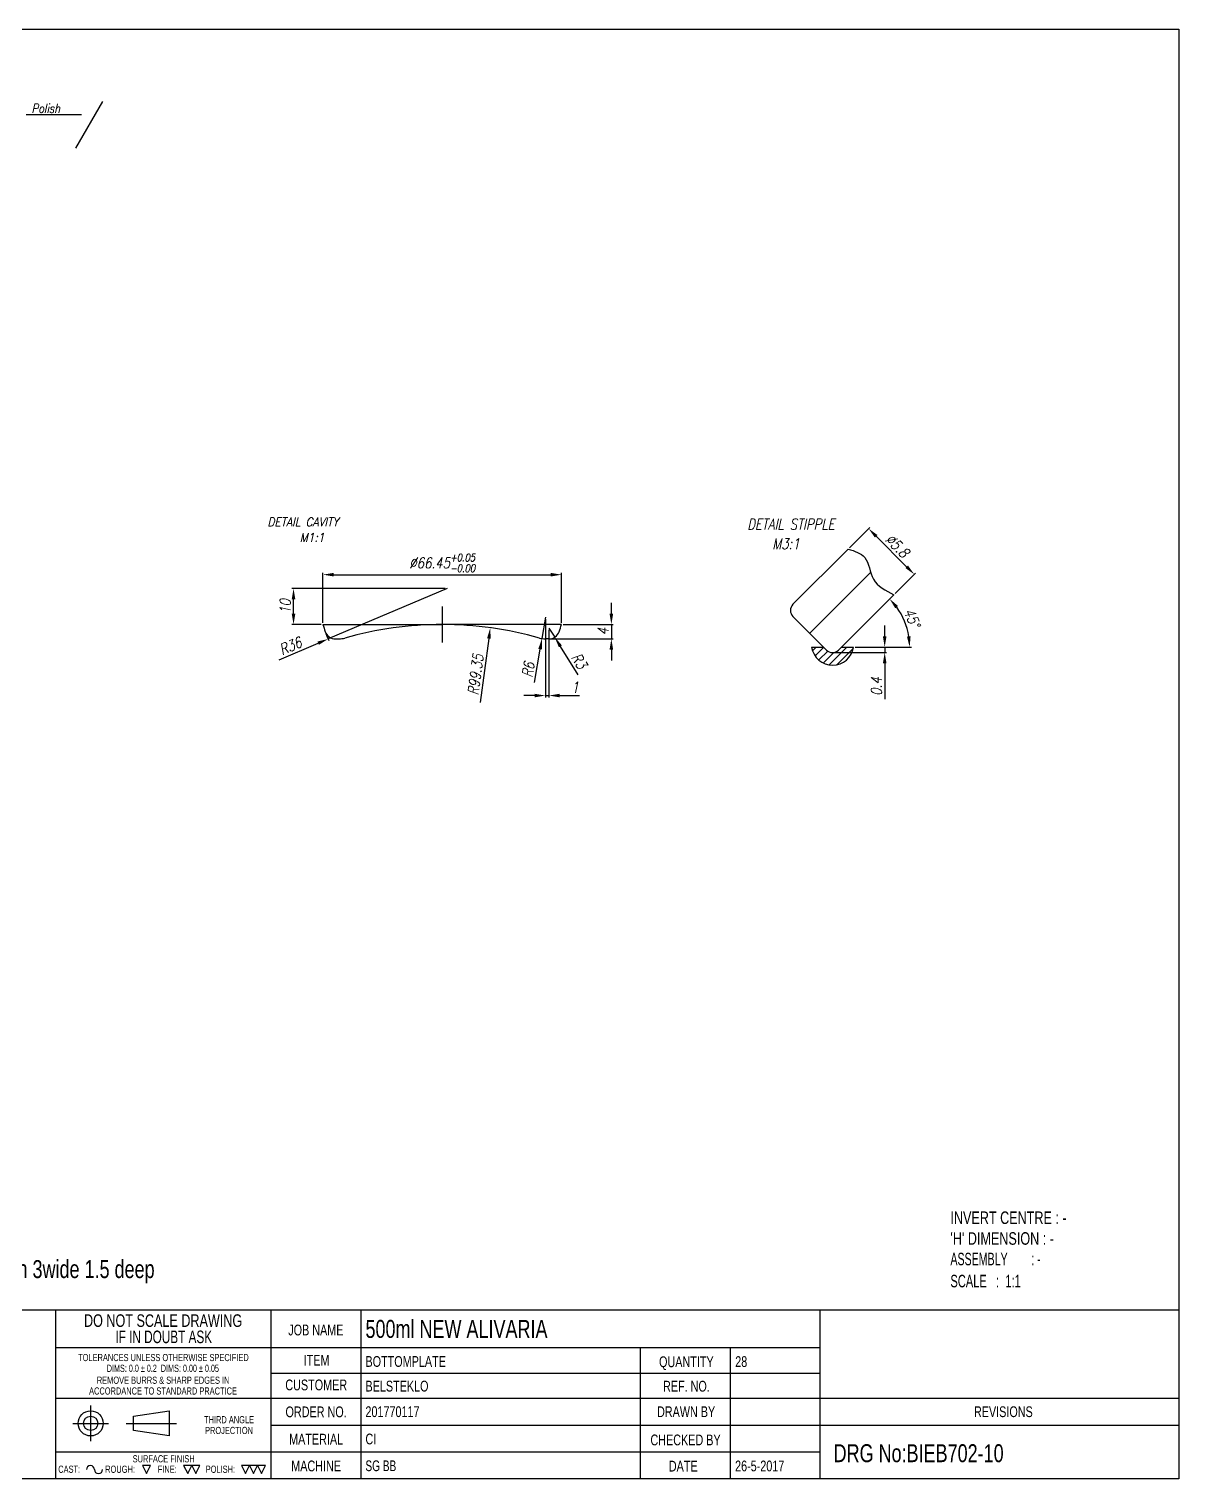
# Model space of a CAD drawing. Extents: x 5 to 583, y 5 to 409.
# Drawn here: x 262.6 to 583, y 5 to 409 of the extents above; entities that cross this region are included whole.
import ezdxf

# ---------------------------------------------------------------- set-up
doc = ezdxf.new("R2010")
doc.units = 0
doc.header["$LTSCALE"] = 7
doc.header["$MEASUREMENT"] = 0
doc.linetypes.add('CENTERX2', pattern=[20.32, 12.7, -2.54, 2.54, -2.54])
doc.layers.get('DEFPOINTS').update_dxf_attribs({"linetype": 'CONTINUOUS', "lineweight": 15})
for name, color, linetype in [('CENTERLINE', 4, 'CENTERX2'), ('DIMENSIONS', 2, 'CONTINUOUS'), ('HATCH', 3, 'CONTINUOUS'), ('TEXT', 2, 'CONTINUOUS')]:
    doc.layers.add(name, color=color, linetype=linetype)
doc.layers.add('OUTLINE', color=7, linetype='CONTINUOUS', lineweight=25)
doc.styles.add('ITALIC', font='italic.shx', dxfattribs={"width": 0.9, "height": 3})
doc.styles.add('ITALICT', font='ITALICT.shx', dxfattribs={"width": 0.8, "height": 3})
doc.styles.add('SLDTEXTSTYLE0', font='TXT', dxfattribs={"width": 0.75})
doc.styles.add('SLDTEXTSTYLE1', font='TXT', dxfattribs={"width": 0.691176})
doc.styles.add('SLDTEXTSTYLE2', font='TXT', dxfattribs={"width": 0.7})
doc.styles.add('SLDTEXTSTYLE3', font='TXT', dxfattribs={"width": 0.631579})
doc.styles.add('SLDTEXTSTYLE4', font='TXT', dxfattribs={"width": 0.660714})
doc.dimstyles.get("Standard").update_dxf_attribs({"dimtxt": 3, "dimasz": 3, "dimexe": 0.5, "dimexo": 0.5, "dimgap": 0.8, "dimtad": 1, "dimdsep": 46, "dimtxsty": 'ITALICT', "dimcen": 0.09, "dimazin": 2, "dimtfac": 1, "dimtmove": 0, "dimatfit": 3, "dimfxl": 1, "dimtolj": 1, "dimtzin": 0, "dimarcsym": 0})

# ---------------------------------------------------------------- blocks, each defined once
blk = doc.blocks.new('*D19')
at = {"layer": 'DEFPOINTS', "color": 0}
for p in [(410.95, 256.96), (344.5, 243.08), (410.95, 243.08)]:
    blk.add_point(p, dxfattribs=at)
at = {"layer": 'DIMENSIONS', "color": 0, "lineweight": -2}
for p, q in [((344.5, 243.58), (344.5, 257.46)), ((347.5, 256.96), (407.95, 256.96)), ((410.95, 243.58), (410.95, 257.46))]:
    blk.add_line(p, q, dxfattribs=at)
at = {"layer": 'DIMENSIONS', "color": 0}
for points in [[(347.5, 257.46), (347.5, 256.46), (344.5, 256.96)], [(407.95, 256.46), (407.95, 257.46), (410.95, 256.96)]]:
    blk.add_solid(points, dxfattribs=at)
at = {"layer": 'DIMENSIONS', "color": 0, "insert": (377.72, 260.25), "char_height": 3, "attachment_point": 5, "style": 'ITALICT'}
blk.add_mtext('\\A1;%%c66.45{}{\\H0.71x;\\C3;\\S+0.05^ -0.00;}', dxfattribs=at)
blk = doc.blocks.new('*D20')
at = {"layer": 'DEFPOINTS', "color": 0}
for p in [(336.29, 253.08), (379.08, 253.08), (344.5, 243.08)]:
    blk.add_point(p, dxfattribs=at)
at = {"layer": 'DIMENSIONS', "color": 0, "lineweight": -2}
for p, q in [((378.58, 253.08), (335.79, 253.08)), ((336.29, 246.08), (336.29, 250.08)), ((344, 243.08), (335.79, 243.08))]:
    blk.add_line(p, q, dxfattribs=at)
at = {"layer": 'DIMENSIONS', "color": 0}
for points in [[(336.79, 250.08), (335.79, 250.08), (336.29, 253.08)], [(335.79, 246.08), (336.79, 246.08), (336.29, 243.08)]]:
    blk.add_solid(points, dxfattribs=at)
at = {"layer": 'DIMENSIONS', "color": 0, "insert": (333.99, 248.08), "char_height": 3, "attachment_point": 5, "rotation": 90, "style": 'ITALICT'}
blk.add_mtext('\\A1;10', dxfattribs=at)
blk = doc.blocks.new('*D21')
at = {"layer": 'DEFPOINTS', "color": 0}
for p in [(406.47, 245.08), (407.47, 242.08), (407.47, 223.28)]:
    blk.add_point(p, dxfattribs=at)
at = {"layer": 'DIMENSIONS', "color": 0, "lineweight": -2}
for p, q in [((406.47, 244.58), (406.47, 222.78)), ((407.47, 241.58), (407.47, 222.78)), ((403.47, 223.28), (400.47, 223.28)), ((406.47, 223.28), (407.47, 223.28)), ((410.47, 223.28), (416, 223.28))]:
    blk.add_line(p, q, dxfattribs=at)
at = {"layer": 'DIMENSIONS', "color": 0}
for points in [[(403.47, 222.78), (403.47, 223.78), (406.47, 223.28)], [(410.47, 223.78), (410.47, 222.78), (407.47, 223.28)]]:
    blk.add_solid(points, dxfattribs=at)
at = {"layer": 'DIMENSIONS', "color": 0, "insert": (414.74, 225.58), "char_height": 3, "attachment_point": 5, "style": 'ITALICT'}
blk.add_mtext('\\A1;1', dxfattribs=at)
blk = doc.blocks.new('*D22')
at = {"layer": 'DEFPOINTS', "color": 0}
for p in [(410.95, 243.08), (407.47, 239.08), (424.85, 239.08)]:
    blk.add_point(p, dxfattribs=at)
at = {"layer": 'DIMENSIONS', "color": 0, "lineweight": -2}
for p, q in [((424.85, 246.08), (424.85, 249.08)), ((411.45, 243.08), (425.35, 243.08)), ((424.85, 243.08), (424.85, 239.08)), ((407.97, 239.08), (425.35, 239.08)), ((424.85, 236.08), (424.85, 233.08))]:
    blk.add_line(p, q, dxfattribs=at)
at = {"layer": 'DIMENSIONS', "color": 0}
for points in [[(424.35, 246.08), (425.35, 246.08), (424.85, 243.08)], [(425.35, 236.08), (424.35, 236.08), (424.85, 239.08)]]:
    blk.add_solid(points, dxfattribs=at)
at = {"layer": 'DIMENSIONS', "color": 0, "insert": (422.55, 241.08), "char_height": 3, "attachment_point": 5, "rotation": 90, "style": 'ITALICT'}
blk.add_mtext('\\A1;4', dxfattribs=at)
blk = doc.blocks.new('*D26')
at = {"layer": 'DEFPOINTS', "color": 0}
for p in [(407.47, 242.08), (409.06, 239.54)]:
    blk.add_point(p, dxfattribs=at)
at = {"layer": 'DIMENSIONS', "color": 0, "lineweight": -2}
for p, q in [((407.47, 242.08), (409.06, 239.54)), ((415.63, 229.02), (410.65, 236.99))]:
    blk.add_line(p, q, dxfattribs=at)
at = {"layer": 'DIMENSIONS', "color": 0}
blk.add_solid([(411.08, 237.26), (410.23, 236.73), (409.06, 239.54)], dxfattribs=at)
at = {"layer": 'DIMENSIONS', "color": 0, "insert": (415.89, 232.95), "char_height": 3, "attachment_point": 5, "rotation": 301.9781, "style": 'ITALICT'}
blk.add_mtext('\\A1;R3', dxfattribs=at)
blk = doc.blocks.new('*D27')
at = {"layer": 'DEFPOINTS', "color": 0}
for p in [(406.47, 245.08), (405.49, 239.16)]:
    blk.add_point(p, dxfattribs=at)
at = {"layer": 'DIMENSIONS', "color": 0, "lineweight": -2}
for p, q in [((406.47, 245.08), (405.49, 239.16)), ((403.44, 226.94), (404.99, 236.2))]:
    blk.add_line(p, q, dxfattribs=at)
at = {"layer": 'DIMENSIONS', "color": 0}
blk.add_solid([(405.48, 236.12), (404.5, 236.29), (405.49, 239.16)], dxfattribs=at)
at = {"layer": 'DIMENSIONS', "color": 0, "insert": (401.7, 230.47), "char_height": 3, "attachment_point": 5, "rotation": 80.5046, "style": 'ITALICT'}
blk.add_mtext('\\A1;R6', dxfattribs=at)
blk = doc.blocks.new('*D28')
at = {"layer": 'DEFPOINTS', "color": 0}
for p in [(391.12, 242.17), (377.72, 143.73)]:
    blk.add_point(p, dxfattribs=at)
at = {"layer": 'DIMENSIONS', "color": 0, "lineweight": -2}
blk.add_line((390.71, 239.2), (388.29, 221.39), dxfattribs=at)
at = {"layer": 'DIMENSIONS', "color": 0}
blk.add_solid([(391.21, 239.13), (390.22, 239.27), (391.12, 242.17)], dxfattribs=at)
at = {"layer": 'DIMENSIONS', "color": 0, "insert": (387.02, 229.12), "char_height": 3, "attachment_point": 5, "rotation": 82.2495, "style": 'ITALICT'}
blk.add_mtext('\\A1;R99.35', dxfattribs=at)
blk = doc.blocks.new('*D29')
at = {"layer": 'DEFPOINTS', "color": 0}
for p in [(379.08, 253.08), (345.93, 239.05)]:
    blk.add_point(p, dxfattribs=at)
at = {"layer": 'DIMENSIONS', "color": 0, "lineweight": -2}
for p, q in [((379.08, 253.08), (345.93, 239.05)), ((332.3, 233.28), (343.16, 237.88))]:
    blk.add_line(p, q, dxfattribs=at)
blk.add_arc((379.08, 253.08), 36, 200.267, 203.7342, dxfattribs=at)
at = {"layer": 'DIMENSIONS', "color": 0}
blk.add_solid([(343.36, 237.42), (342.97, 238.34), (345.93, 239.05)], dxfattribs=at)
at = {"layer": 'DIMENSIONS', "color": 0, "insert": (335.45, 237.12), "char_height": 3, "attachment_point": 5, "rotation": 22.9384, "style": 'ITALICT'}
blk.add_mtext('\\A1;R36', dxfattribs=at)
blk = doc.blocks.new('*D73')
at = {"layer": 'DEFPOINTS', "color": 0}
for p in [(503.58, 251.38), (507.31, 241.69), (488.17, 235.97), (488.97, 236.77), (492.32, 236.77)]:
    blk.add_point(p, dxfattribs=at)
at = {"layer": 'DIMENSIONS', "color": 0, "linetype": 'ByBlock', "lineweight": -2}
blk.add_line((492.82, 236.77), (508.45, 236.77), dxfattribs=at)
blk.add_arc((488.97, 236.77), 18.99, 9.0627, 35.9373, dxfattribs=at)
at = {"layer": 'DIMENSIONS', "color": 0}
for points in [[(504.72, 248.24), (503.96, 247.59), (502.39, 250.2)], [(507.22, 239.72), (508.22, 239.8), (507.95, 236.77)]]:
    blk.add_solid(points, dxfattribs=at)
at = {"layer": 'DIMENSIONS', "color": 0, "insert": (508.63, 244.92), "char_height": 3, "attachment_point": 5, "rotation": 292.5, "style": 'ITALICT'}
blk.add_mtext('\\A1;45%%d', dxfattribs=at)
blk = doc.blocks.new('*D74')
at = {"layer": 'DEFPOINTS', "color": 0}
for p in [(490.85, 264.11), (509.25, 257.05), (503.58, 251.38)]:
    blk.add_point(p, dxfattribs=at)
at = {"layer": 'DIMENSIONS', "color": 0, "linetype": 'ByBlock', "lineweight": -2}
for p, q in [((491.2, 264.46), (496.87, 270.13)), ((498.64, 267.66), (507.12, 259.17)), ((503.93, 251.73), (509.6, 257.4))]:
    blk.add_line(p, q, dxfattribs=at)
at = {"layer": 'DIMENSIONS', "color": 0}
for points in [[(498.99, 268.01), (498.28, 267.3), (496.52, 269.78)], [(506.77, 258.82), (507.48, 259.52), (509.25, 257.05)]]:
    blk.add_solid(points, dxfattribs=at)
at = {"layer": 'DIMENSIONS', "color": 0, "insert": (504.51, 265.04), "char_height": 3, "attachment_point": 5, "rotation": 315, "style": 'ITALICT'}
blk.add_mtext('\\A1;%%c5.8', dxfattribs=at)
blk = doc.blocks.new('*D75')
at = {"layer": 'DEFPOINTS', "color": 0}
for p in [(486.47, 235.27), (492.32, 236.77), (501, 235.27)]:
    blk.add_point(p, dxfattribs=at)
at = {"layer": 'DIMENSIONS', "color": 0, "lineweight": -2}
for p, q in [((501, 239.77), (501, 242.77)), ((486.97, 235.27), (501.5, 235.27)), ((492.82, 236.77), (501.5, 236.77)), ((501, 236.77), (501, 235.27)), ((501, 232.27), (501, 222.31))]:
    blk.add_line(p, q, dxfattribs=at)
at = {"layer": 'DIMENSIONS', "color": 0}
for points in [[(500.5, 239.77), (501.5, 239.77), (501, 236.77)], [(501.5, 232.27), (500.5, 232.27), (501, 235.27)]]:
    blk.add_solid(points, dxfattribs=at)
at = {"layer": 'DIMENSIONS', "color": 0, "insert": (498.7, 225.79), "char_height": 3, "attachment_point": 5, "rotation": 90, "style": 'ITALICT'}
blk.add_mtext('\\A1;0.4', dxfattribs=at)
blk = doc.blocks.new('SW_NOTE_1')
at = {"layer": 'TEXT', "color": 0, "char_height": 2, "attachment_point": 2, "style": 'SLDTEXTSTYLE0'}
for s, insert in [('THIRD ANGLE', (8.34, 2.57)), ('PROJECTION', (8.33, -0.43))]:
    blk.add_mtext(s, dxfattribs=dict(at, insert=insert))
blk = doc.blocks.new('SW_NOTE_2')
at = {"layer": 'TEXT', "color": 0, "char_height": 2, "attachment_point": 2, "style": 'SLDTEXTSTYLE0'}
for s, insert in [('REMOVE BURRS & SHARP EDGES IN', (21.78, 2.57)), ('ACCORDANCE TO STANDARD PRACTICE', (21.75, -0.43))]:
    blk.add_mtext(s, dxfattribs=dict(at, insert=insert))
blk = doc.blocks.new('SW_NOTE_3')
at = {"layer": 'TEXT', "color": 0, "char_height": 2, "attachment_point": 2}
for s, insert, style in [('TOLERANCES UNLESS OTHERWISE SPECIFIED', (27.09, 2.57), 'SLDTEXTSTYLE0'), ('DIMS: 0.0 ± 0.2  DIMS: 0.00 ± 0.05', (26.93, -0.43), 'SLDTEXTSTYLE1')]:
    blk.add_mtext(s, dxfattribs=dict(at, insert=insert, style=style))
blk = doc.blocks.new('SW_NOTE_4')
at = {"layer": 'TEXT', "color": 0, "char_height": 3.5, "attachment_point": 2}
for s, insert, style in [('DO NOT SCALE DRAWING', (28.71, 4.5), 'SLDTEXTSTYLE0'), ('IF IN DOUBT ASK', (28.89, -0.03), 'SLDTEXTSTYLE2')]:
    blk.add_mtext(s, dxfattribs=dict(at, insert=insert, style=style))

msp = doc.modelspace()

# ---------------------------------------------------------------- hatches: boundary and pattern name
at = {"layer": 'HATCH'}
h = msp.add_hatch(dxfattribs=at)
h.set_pattern_fill('ANSI31', color=256, scale=12)
h.set_pattern_definition([(45, (-34.785, 120.9669), (-1.06066, 1.06066), [])])
h.paths.add_polyline_path([(484.776, 235.974), (483.979, 236.772), (480.628, 236.772, 0.85782), (492.319, 236.772), (488.967, 236.772), (488.17, 235.974, -0.4142136)])

# ---------------------------------------------------------------- linework, layer by layer
at = {"layer": 'CENTERLINE'}
for p, q in [((480.109, 240.641), (497.103, 257.635)), ((377.72, 248.138), (377.72, 238.024))]:
    msp.add_line(p, q, dxfattribs=at)
at = {"layer": 'DIMENSIONS'}
msp.add_arc((486.473, 237.672), 5.914, 188.75269, 351.24731, dxfattribs=at)
msp.add_spline([(490.849, 264.109), (495.451, 261.756), (497.87, 255.691), (503.577, 251.381)], degree=3, dxfattribs=at)
at = {"layer": 'OUTLINE'}
for p, q in [((5, 409), (583, 409)), ((583, 409), (583, 5)), ((475.442, 248.702), (490.849, 264.109)), ((488.17, 235.974), (503.577, 251.381)), ((344.495, 243.081), (377.72, 243.081)), ((410.945, 243.081), (377.72, 243.081)), ((484.776, 235.974), (475.442, 245.308)), ((347.966, 239.081), (348.966, 239.081)), ((407.475, 239.081), (406.475, 239.081)), ((480.628, 236.772), (483.979, 236.772)), ((488.967, 236.772), (492.319, 236.772)), ((583, 52), (180, 52)), ((270, 52), (270, 5)), ((330, 52), (330, 5)), ((355, 52), (355, 5)), ((483, 5), (483, 52)), ((330, 41.5), (270, 41.5)), ((483, 41.5), (330, 41.5)), ((433, 5), (433, 41.5)), ((458, 5), (458, 41.5)), ((330, 34.5), (483, 34.5)), ((270, 27.5), (583, 27.5)), ((279.776, 15.5), (279.776, 25.5)), ((274.776, 20.5), (284.776, 20.5)), ((289.675, 20.5), (303.675, 20.5)), ((291.675, 22.5), (301.675, 24)), ((291.675, 18.5), (291.675, 22.5)), ((301.675, 24), (301.675, 17)), ((301.675, 17), (291.675, 18.5)), ((330, 20), (483, 20)), ((483, 20), (583, 20)), ((483, 12.5), (270, 12.5)), ((296.419, 8.75), (294.169, 8.75)), ((294.169, 8.75), (295.294, 6.5)), ((295.294, 6.5), (296.419, 8.75)), ((307.932, 8.75), (305.682, 8.75)), ((305.682, 8.75), (306.807, 6.5)), ((306.807, 6.5), (307.932, 8.75)), ((310.182, 8.75), (307.932, 8.75)), ((307.932, 8.75), (309.057, 6.5)), ((309.057, 6.5), (310.182, 8.75)), ((324, 8.75), (321.75, 8.75)), ((321.75, 8.75), (322.875, 6.5)), ((322.875, 6.5), (324, 8.75)), ((326.25, 8.75), (324, 8.75)), ((324, 8.75), (325.125, 6.5)), ((325.125, 6.5), (326.25, 8.75)), ((328.5, 8.75), (326.25, 8.75)), ((326.25, 8.75), (327.375, 6.5)), ((327.375, 6.5), (328.5, 8.75)), ((583, 5), (5, 5))]:
    msp.add_line(p, q, dxfattribs=at)
for radius in [3.5, 2]:
    msp.add_circle((279.776, 20.5), radius, dxfattribs=at)
for centre, radius, start, end in [((477.14, 247.005), 2.4, 135, 225), ((379.079, 253.081), 36, 196.12762, 199.47122), ((377.72, 143.729), 99.352, 90, 105.83905), ((377.72, 143.729), 99.352, 74.16095, 90), ((376.362, 253.081), 36, 340.52878, 343.87238), ((347.966, 242.081), 3, 199.47122, 270), ((348.966, 245.081), 6, 270, 285.83905), ((406.475, 245.081), 6, 254.16095, 270), ((407.475, 242.081), 3, 270, 340.52878), ((486.473, 237.672), 2.4, 225, 315), ((279.708, 7.625), 1.125, 0, 180), ((281.958, 7.625), 1.125, 180, 0)]:
    msp.add_arc(centre, radius, start, end, dxfattribs=at)
at = {"layer": 'TEXT'}
for p, q in [((275.676, 375.82), (283.148, 388.761)), ((277.252, 385.117), (261.824, 385.117))]:
    msp.add_line(p, q, dxfattribs=at)

# ---------------------------------------------------------------- block references
for name, p in [('SW_NOTE_4', (271.247, 46.382)), ('SW_NOTE_3', (272.956, 37.275)), ('SW_NOTE_2', (278.179, 30.954)), ('SW_NOTE_1', (309.989, 19.954))]:
    msp.add_blockref(name, p, dxfattribs=at)

# ---------------------------------------------------------------- texts
for s, height, style, width, p in [('Polish', 2.5, 'ITALICT', 0.8, (263.356, 385.634)), ('DETAIL CAVITY', 2.4, 'ITALIC', 0.9, (329.024, 270.451)), ('DETAIL STIPPLE', 3, 'ITALICT', 0.8, (462.707, 269.537)), ('M1:1', 2.4, 'ITALIC', 0.9, (338.061, 266.156)), ('M3:1', 3, 'ITALICT', 0.8, (469.706, 264.075))]:
    msp.add_text(s, height=height, dxfattribs=dict(at, style=style, width=width)).set_placement(p)
for s, insert, char_height, attachment_point, style in [('INVERT CENTRE : -', (519.315, 79.546), 3.5, 1, 'SLDTEXTSTYLE0'), ("'H' DIMENSION : -", (519.315, 73.762), 3.5, 1, 'SLDTEXTSTYLE0'), ('hardweld match 3wide 1.5 deep', (226.783, 65.986), 5, 1, 'SLDTEXTSTYLE0'), ('ASSEMBLY        : -', (519.315, 68.044), 3.5, 1, 'SLDTEXTSTYLE3'), ('SCALE   :  1:1', (519.315, 61.897), 3.5, 1, 'SLDTEXTSTYLE4'), ('500ml NEW ALIVARIA', (356.336, 49.316), 5, 1, 'SLDTEXTSTYLE0'), ('JOB NAME', (342.519, 48.011), 3, 2, 'SLDTEXTSTYLE0'), ('ITEM', (342.718, 39.585), 3, 2, 'SLDTEXTSTYLE0'), ('BOTTOMPLATE', (356.336, 39.251), 3, 1, 'SLDTEXTSTYLE0'), ('QUANTITY', (445.739, 39.165), 3, 2, 'SLDTEXTSTYLE0'), ('28', (459.355, 39.211), 3, 1, 'SLDTEXTSTYLE0'), ('CUSTOMER', (342.615, 32.709), 3, 2, 'SLDTEXTSTYLE0'), ('BELSTEKLO', (356.336, 32.375), 3, 1, 'SLDTEXTSTYLE0'), ('REF. NO.', (445.755, 32.353), 3, 2, 'SLDTEXTSTYLE0'), ('ORDER NO.', (342.584, 25.208), 3, 2, 'SLDTEXTSTYLE0'), ('201770117', (356.329, 25.254), 3, 1, 'SLDTEXTSTYLE0'), ('DRAWN BY', (445.674, 25.244), 3, 2, 'SLDTEXTSTYLE0'), ('REVISIONS', (534.064, 25.244), 3, 2, 'SLDTEXTSTYLE0'), ('MATERIAL', (342.591, 17.587), 3, 2, 'SLDTEXTSTYLE0'), ('CI', (356.329, 17.645), 3, 1, 'SLDTEXTSTYLE0'), ('CHECKED BY', (445.516, 17.382), 3, 2, 'SLDTEXTSTYLE0'), ('DRG No:BIEB702-10', (486.76, 14.689), 5, 1, 'SLDTEXTSTYLE0'), ('CAST:', (270.741, 8.719), 2, 1, 'SLDTEXTSTYLE0'), ('ROUGH:', (283.818, 8.719), 2, 1, 'SLDTEXTSTYLE0'), ('SURFACE FINISH', (300.101, 11.636), 2, 2, 'SLDTEXTSTYLE0'), ('FINE:', (298.472, 8.719), 2, 1, 'SLDTEXTSTYLE0'), ('POLISH:', (311.824, 8.719), 2, 1, 'SLDTEXTSTYLE0'), ('MACHINE', (342.589, 10.137), 3, 2, 'SLDTEXTSTYLE0'), ('SG BB', (356.329, 10.183), 3, 1, 'SLDTEXTSTYLE2'), ('DATE', (444.87, 10.089), 3, 2, 'SLDTEXTSTYLE0'), ('26-5-2017', (459.319, 10.135), 3, 1, 'SLDTEXTSTYLE0')]:
    msp.add_mtext(s, dxfattribs=dict(at, insert=insert, char_height=char_height, attachment_point=attachment_point, style=style))

# ---------------------------------------------------------------- dimensions: what is measured, and where the dimension line sits
at = {"layer": 'DIMENSIONS'}
dim = msp.add_aligned_dim(p1=(490.849, 264.109), p2=(503.577, 251.381), distance=8.015, text='%%c5.8', dimstyle='Standard', override={"dimpost": '%%c<>', "dimarcsym": 1}, dxfattribs=at)
dim.commit()
dim.dimension.update_dxf_attribs({"geometry": '*D74', "text_midpoint": (504.507, 265.039)})
dim = msp.add_linear_dim(base=(410.945, 256.964), p1=(344.495, 243.081), p2=(410.945, 243.081), text='<>{}{\\H0.71x;\\C3;\\S+0.05^ -0.00;}', dimstyle='Standard', override={"dimpost": '%%c<>', "dimtp": 0.05, "dimtm": 0, "dimtdec": 2, "dimtzin": 0}, dxfattribs=at)
dim.commit()
dim.dimension.update_dxf_attribs({"geometry": '*D19', "text_midpoint": (377.72, 260.249)})
for center, mpoint, picture, middle in [((379.079, 253.081), (345.925, 239.05), '*D29', (335.455, 237.117)), ((406.475, 245.081), (405.485, 239.163), '*D27', (401.699, 230.472)), ((407.475, 242.081), (409.064, 239.536), '*D26', (415.885, 232.953))]:
    dim = msp.add_radius_dim(center=center, mpoint=mpoint, dimstyle='Standard', dxfattribs=at)
    dim.commit()
    dim.dimension.update_dxf_attribs({"geometry": picture, "text_midpoint": middle})
for base, p1, p2, picture, middle in [((336.286, 253.081), (344.495, 243.081), (379.079, 253.081), '*D20', (333.986, 248.081)), ((424.849, 239.081), (410.945, 243.081), (407.475, 239.081), '*D22', (422.549, 241.081))]:
    dim = msp.add_linear_dim(base=base, p1=p1, p2=p2, angle=90, dimstyle='Standard', dxfattribs=at)
    dim.commit()
    dim.dimension.update_dxf_attribs({"geometry": picture, "text_midpoint": middle})
dim = msp.add_angular_dim_2l(base=(507.307, 241.685), line1=((488.17, 235.974), (503.577, 251.381)), line2=((488.967, 236.772), (492.319, 236.772)), dimstyle='Standard', override={"dimarcsym": 1}, dxfattribs=at)
dim.commit()
dim.dimension.update_dxf_attribs({"geometry": '*D73', "text_midpoint": (508.633, 244.917)})
dim = msp.add_linear_dim(base=(407.475, 223.283), p1=(406.475, 245.081), p2=(407.475, 242.081), dimstyle='Standard', dxfattribs=at)
dim.commit()
dim.dimension.update_dxf_attribs({"geometry": '*D21', "text_midpoint": (414.737, 225.583)})
dim = msp.add_linear_dim(base=(501.001, 235.272), p1=(492.319, 236.772), p2=(486.473, 235.272), angle=90, text='0.4', dimstyle='Standard', override={"dimlfac": 0.333333}, dxfattribs=at)
dim.commit()
dim.dimension.update_dxf_attribs({"geometry": '*D75', "text_midpoint": (498.701, 225.793)})
dim = msp.add_radius_dim(center=(377.72, 143.729), mpoint=(391.119, 242.173), dimstyle='Standard', dxfattribs=at)
dim.commit()
dim.dimension.update_dxf_attribs({"geometry": '*D28', "text_midpoint": (389.3, 228.809), "dimtype": 164})

doc.saveas('drawing.dxf')
